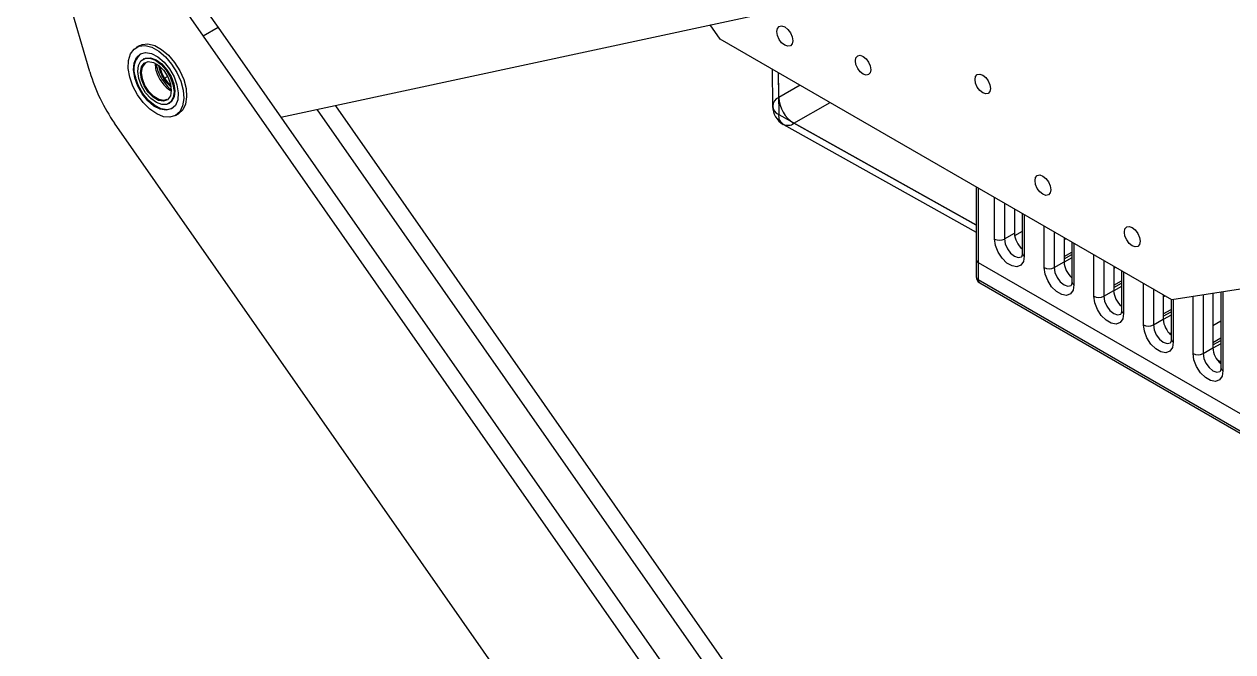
# Model space of a CAD drawing. Header units: millimetres. Extents: x 143 to 484, y 74 to 419.
# Drawn here: x 143.4 to 315.5, y 163.5 to 252.9 of the extents above; entities that cross this region are included whole.
import ezdxf

# ---------------------------------------------------------------- set-up
doc = ezdxf.new("R2010")
doc.units = ezdxf.units.MM

msp = doc.modelspace()

# ---------------------------------------------------------------- linework, layer by layer
at = {"color": 7, "linetype": 'Continuous', "lineweight": 25}
for p, q in [((150.86, 281.25), (170.97, 252.43)), ((148.74, 280.03), (168.85, 251.21)), ((152.71, 246.1), (143.35, 278.33)), ((258.86, 256.64), (179.93, 239.61)), ((170.97, 252.43), (168.85, 251.21)), ((170.97, 252.43), (249.45, 140.12)), ((242.5, 250.8), (241.09, 252.81)), ((159.75, 249.85), (159.32, 249.6)), ((168.85, 251.21), (247.33, 138.9)), ((306.86, 213.65), (242.5, 250.8)), ((160.4, 247.98), (160.3, 247.91)), ((249.89, 246.54), (249.96, 241.22)), ((163.33, 245.24), (163.76, 245.48)), ((250.76, 246.04), (250.84, 240.04)), ((250.84, 242.45), (250.79, 246.02)), ((253.91, 244.22), (250.84, 242.45)), ((163.95, 241.59), (164.05, 241.65)), ((187.69, 241.29), (255.82, 143.8)), ((252.99, 238.79), (258.15, 241.77)), ((164.92, 239.9), (165.35, 240.15)), ((185.11, 240.73), (253.7, 142.57)), ((250.84, 240.04), (278.98, 224.3)), ((222.75, 143.62), (156.24, 238.79)), ((251.5, 238.64), (278.98, 223.27)), ((278.98, 224.26), (252.99, 238.79)), ((278.98, 229.75), (278.98, 219.36)), ((279.27, 229.58), (279.27, 218.96)), ((281.59, 222.31), (281.59, 228.24)), ((283, 227.42), (283, 222.31)), ((284.42, 226.61), (284.42, 223.12)), ((285.54, 225.96), (285.54, 220.27)), ((285.83, 225.79), (285.83, 219.86)), ((288.66, 218.23), (288.66, 224.16)), ((283, 222.31), (284.42, 223.12)), ((285.54, 223.39), (284.45, 222.76)), ((290.08, 223.34), (290.08, 218.23)), ((291.49, 222.53), (291.49, 219.04)), ((291.49, 222.25), (291.73, 222.39)), ((291.49, 219.8), (292.61, 220.45)), ((292.61, 221.88), (292.61, 216.19)), ((292.9, 221.71), (292.9, 215.78)), ((278.98, 219.36), (278.98, 216.92)), ((279.27, 218.96), (330.91, 189.15)), ((279.27, 218.96), (330.91, 189.15)), ((279.27, 218.96), (279.27, 216.51)), ((290.08, 218.23), (291.49, 219.04)), ((291.49, 219.46), (292.61, 220.11)), ((292.61, 219.63), (291.49, 218.98)), ((295.73, 214.14), (295.73, 220.08)), ((297.15, 219.26), (297.15, 214.14)), ((298.56, 218.44), (298.56, 214.96)), ((298.56, 218.17), (298.8, 218.3)), ((299.68, 217.8), (299.68, 212.1)), ((299.97, 217.63), (299.97, 211.7)), ((279.27, 216.51), (330.91, 186.7)), ((279.48, 216.05), (331.11, 186.24)), ((298.56, 215.72), (299.68, 216.36)), ((298.56, 215.38), (299.68, 216.03)), ((299.68, 215.55), (298.56, 214.9)), ((302.8, 210.06), (302.8, 215.99)), ((326.3, 216.67), (306.86, 213.65)), ((297.15, 214.14), (298.56, 214.96)), ((304.22, 215.18), (304.22, 210.06)), ((305.63, 214.36), (305.63, 210.88)), ((305.63, 214.08), (305.87, 214.22)), ((306.75, 213.71), (306.75, 208.02)), ((307.05, 213.68), (307.05, 207.61)), ((309.87, 205.98), (309.87, 214.12)), ((311.29, 214.34), (311.29, 205.98)), ((312.7, 214.56), (312.7, 206.8)), ((313.82, 214.73), (313.82, 203.94)), ((314.12, 214.78), (314.12, 203.53)), ((299.66, 212.73), (299.68, 212.72)), ((305.63, 211.63), (306.75, 212.28)), ((305.63, 211.3), (306.75, 211.94)), ((304.22, 210.06), (305.63, 210.88)), ((306.75, 211.47), (305.63, 210.82)), ((312.7, 210), (313.82, 210.65)), ((306.43, 208.95), (306.75, 208.77)), ((306.75, 208.73), (306.5, 208.87)), ((311.29, 205.98), (312.7, 206.8)), ((312.7, 207.55), (313.82, 208.2)), ((312.7, 207.21), (313.82, 207.86)), ((313.82, 207.38), (312.7, 206.74)), ((313.31, 205.1), (313.82, 204.81)), ((313.82, 204.77), (313.36, 205.03))]:
    msp.add_line(p, q, dxfattribs=at)
at = {"color": 7, "linetype": 'Continuous', "lineweight": 25, "flags": 128}
for points in [[(250.56, 251.87), (250.65, 252.32), (250.9, 252.6), (251.26, 252.67), (251.7, 252.52), (252.13, 252.17), (252.5, 251.68), (252.74, 251.11), (252.83, 250.56), (252.74, 250.11), (252.5, 249.83), (252.13, 249.76), (251.7, 249.91), (251.26, 250.26), (250.9, 250.75), (250.65, 251.32), (250.56, 251.87)], [(158.39, 245.38), (158.18, 246.62), (158.21, 247.75), (158.5, 248.68), (159.01, 249.37), (159.71, 249.77), (160.57, 249.86), (161.52, 249.62), (162.52, 249.08), (163.48, 248.26), (164.36, 247.23), (165.11, 246.04), (165.66, 244.77), (165.99, 243.49), (166.08, 242.3), (165.92, 241.26), (165.52, 240.44), (164.91, 239.89), (164.12, 239.65), (163.21, 239.73), (162.23, 240.12), (161.24, 240.81), (160.31, 241.74), (159.49, 242.86), (158.84, 244.1), (158.39, 245.38)], [(159.75, 249.85), (160.14, 250.02), (160.99, 250.1), (161.95, 249.86), (162.94, 249.32), (163.91, 248.51), (164.79, 247.47), (165.53, 246.28), (166.08, 245.01), (166.42, 243.74), (166.5, 242.55), (166.34, 241.51), (165.94, 240.69), (165.35, 240.15)], [(159.12, 245.26), (158.94, 246.39), (159.02, 247.38), (159.35, 248.16), (159.91, 248.67), (160.64, 248.86), (161.5, 248.72), (162.4, 248.25), (163.28, 247.5), (164.07, 246.53), (164.7, 245.42), (165.12, 244.25), (165.3, 243.12), (165.22, 242.12), (164.89, 241.34), (164.33, 240.83), (163.6, 240.65), (162.75, 240.79), (161.84, 241.25), (160.96, 242), (160.17, 242.97), (159.54, 244.09), (159.12, 245.26)], [(159.69, 245.16), (159.54, 246.16), (159.65, 247.03), (159.99, 247.67), (160.55, 248.02), (161.26, 248.06), (162.05, 247.77), (162.85, 247.19), (163.58, 246.37), (164.17, 245.39), (164.55, 244.34), (164.7, 243.34), (164.6, 242.48), (164.25, 241.84), (163.69, 241.48), (162.98, 241.45), (162.19, 241.73), (161.39, 242.32), (160.66, 243.14), (160.07, 244.12), (159.69, 245.16)], [(160.4, 247.98), (160.66, 248.09), (161.37, 248.12), (162.16, 247.83), (162.96, 247.25), (163.69, 246.43), (164.28, 245.45), (164.66, 244.4), (164.81, 243.4), (164.7, 242.54), (164.35, 241.9), (164.05, 241.65)], [(261.77, 247.7), (261.85, 248.13), (262.09, 248.41), (262.44, 248.48), (262.86, 248.33), (263.28, 247.99), (263.64, 247.51), (263.88, 246.96), (263.96, 246.43), (263.88, 246), (263.64, 245.72), (263.28, 245.65), (262.86, 245.8), (262.44, 246.14), (262.09, 246.62), (261.85, 247.17), (261.77, 247.7)], [(160.06, 245.1), (159.93, 246.04), (160.07, 246.82), (160.46, 247.36), (161.04, 247.58), (161.76, 247.46), (162.52, 247.01), (163.23, 246.29), (163.81, 245.39), (164.19, 244.41), (164.31, 243.47), (164.18, 242.68), (163.79, 242.15), (163.2, 241.93), (162.48, 242.05), (161.72, 242.49), (161.01, 243.21), (160.43, 244.12), (160.06, 245.1)], [(160.19, 245.13), (160.07, 246.04), (160.21, 246.8), (160.58, 247.32), (160.69, 247.39)], [(162.17, 246.27), (162.05, 247.18), (162.06, 247.32)], [(164.42, 240.89), (163.71, 240.71), (162.85, 240.85), (161.95, 241.32), (161.07, 242.06), (160.28, 243.04), (159.65, 244.15), (159.23, 245.32)], [(163.69, 242.2), (163.24, 242.06), (162.54, 242.18), (161.81, 242.61), (161.12, 243.3), (160.56, 244.18), (160.19, 245.13)], [(163.01, 245.01), (163.75, 244.05), (164.31, 243.56)], [(278.81, 245.02), (278.89, 245.46), (279.13, 245.73), (279.49, 245.8), (279.91, 245.66), (280.33, 245.32), (280.68, 244.84), (280.92, 244.29), (281, 243.76), (280.92, 243.32), (280.68, 243.05), (280.33, 242.98), (279.91, 243.12), (279.49, 243.46), (279.13, 243.94), (278.89, 244.49), (278.81, 245.02)], [(287.35, 230.63), (287.43, 231.08), (287.68, 231.36), (288.05, 231.44), (288.48, 231.28), (288.91, 230.94), (289.28, 230.44), (289.53, 229.88), (289.61, 229.33), (289.53, 228.88), (289.28, 228.59), (288.91, 228.52), (288.48, 228.67), (288.05, 229.02), (287.68, 229.52), (287.43, 230.08), (287.35, 230.63)], [(300.08, 223.28), (300.16, 223.73), (300.41, 224.02), (300.78, 224.09), (301.21, 223.94), (301.64, 223.59), (302.01, 223.09), (302.25, 222.53), (302.34, 221.98), (302.25, 221.53), (302.01, 221.25), (301.64, 221.17), (301.21, 221.32), (300.78, 221.67), (300.41, 222.17), (300.16, 222.73), (300.08, 223.28)], [(285.83, 219.86), (285.7, 219.1), (285.34, 218.57), (284.77, 218.35), (284.08, 218.46), (283.34, 218.88), (282.65, 219.57), (282.09, 220.45), (281.72, 221.4), (281.59, 222.31)], [(283, 222.31), (283.11, 221.62), (283.42, 220.91), (283.88, 220.3), (284.42, 219.86), (284.96, 219.67), (285.42, 219.76)], [(292.9, 215.78), (292.78, 215.01), (292.41, 214.49), (291.84, 214.27), (291.15, 214.38), (290.41, 214.8), (289.72, 215.49), (289.16, 216.37), (288.79, 217.31), (288.66, 218.23)], [(290.08, 218.23), (290.18, 217.54), (290.49, 216.83), (290.95, 216.21), (291.49, 215.78), (292.03, 215.59), (292.49, 215.68)], [(299.97, 211.7), (299.85, 210.93), (299.48, 210.41), (298.91, 210.19), (298.22, 210.29), (297.49, 210.72), (296.79, 211.41), (296.23, 212.28), (295.86, 213.23), (295.73, 214.14)], [(297.15, 214.14), (297.25, 213.46), (297.56, 212.75), (298.02, 212.13), (298.56, 211.69), (299.1, 211.51), (299.56, 211.59)], [(307.05, 207.61), (306.92, 206.85), (306.55, 206.32), (305.99, 206.1), (305.29, 206.21), (304.56, 206.64), (303.86, 207.33), (303.3, 208.2), (302.93, 209.15), (302.8, 210.06)], [(304.22, 210.06), (304.33, 209.38), (304.63, 208.67), (305.09, 208.05), (305.63, 207.61), (306.17, 207.42), (306.63, 207.51)], [(314.12, 203.53), (313.99, 202.77), (313.62, 202.24), (313.06, 202.02), (312.36, 202.13), (311.63, 202.56), (310.93, 203.25), (310.37, 204.12), (310, 205.07), (309.87, 205.98)], [(311.29, 205.98), (311.4, 205.29), (311.7, 204.59), (312.16, 203.97), (312.7, 203.53), (313.24, 203.34), (313.7, 203.43)]]:
    msp.add_lwpolyline(points, dxfattribs=at)
at = {"color": 7, "linetype": 'Continuous', "lineweight": 25}
for centre, radius, start, end in [((161.96, 246.5), 2.98, 133.129, 203.4281), ((166.6, 247.36), 4.56, 193.7215, 239.7982), ((167.45, 247.91), 5.31, 187.1905, 213.1932), ((167.33, 247.76), 4.88, 188.5601, 231.4345), ((167.31, 247.78), 4.72, 190.7405, 212.6441), ((176.86, 253.26), 25.19, 196.5077, 215.0642), ((167.27, 247.66), 4.62, 211.6104, 229.3482), ((252.96, 241.26), 3, 180.7708, 240.7858), ((251.28, 241.24), 1.28, 110.0055, 249.9821), ((255.44, 242.7), 4.61, 183.1188, 237.9172), ((252.16, 239.84), 1.34, 171.5462, 308.4553), ((282.3, 223.67), 1.54, 242.6097, 297.3903), ((287.55, 223.29), 3.14, 182.9538, 230.1281), ((279.48, 219.41), 0.503, 185.6948, 245.6253), ((279.48, 219.41), 0.503, 185.6948, 245.6253), ((286.04, 220.32), 0.503, 185.6948, 245.6253), ((294.62, 219.2), 3.14, 182.9538, 230.1281), ((289.37, 219.59), 1.54, 242.6097, 297.3903), ((279.98, 216.92), 1, 180, 240.0027), ((279.48, 216.97), 0.503, 185.6948, 245.6253), ((279.75, 216.45), 0.48, 172.7442, 235.9436), ((293.11, 216.24), 0.503, 185.6948, 245.6253), ((296.44, 215.51), 1.54, 242.6097, 297.3903), ((301.69, 215.12), 3.14, 182.9538, 230.1281), ((300.18, 212.15), 0.503, 185.6948, 245.6253), ((303.51, 211.43), 1.54, 242.6097, 297.3903), ((308.76, 211.04), 3.14, 182.9538, 230.1281), ((307.25, 208.07), 0.503, 185.6948, 245.6253), ((315.83, 206.96), 3.14, 182.9538, 230.1281), ((310.58, 207.34), 1.54, 242.6097, 297.3903), ((314.32, 203.99), 0.503, 185.6948, 245.6253)]:
    msp.add_arc(centre, radius, start, end, dxfattribs=at)
for points, knots in [([(285.54, 220.27), (285.54, 220.18), (285.53, 219.96), (285.43, 219.76), (285.44, 219.76), (285.41, 219.76), (285.41, 219.76)], [0, 0, 0, 0, 0.211074, 0.567009, 0.957471, 1, 1, 1, 1]), ([(292.61, 216.19), (292.61, 216.1), (292.6, 215.88), (292.5, 215.68), (292.51, 215.68), (292.49, 215.68), (292.48, 215.68)], [0, 0, 0, 0, 0.211074, 0.567009, 0.957471, 1, 1, 1, 1]), ([(299.68, 212.1), (299.68, 212.02), (299.67, 211.8), (299.57, 211.6), (299.58, 211.6), (299.56, 211.6), (299.55, 211.6)], [0, 0, 0, 0, 0.211074, 0.567009, 0.957471, 1, 1, 1, 1]), ([(306.75, 208.02), (306.75, 207.94), (306.74, 207.72), (306.64, 207.52), (306.65, 207.52), (306.63, 207.51), (306.63, 207.51)], [0, 0, 0, 0, 0.211074, 0.567009, 0.957471, 1, 1, 1, 1]), ([(313.82, 203.94), (313.82, 203.86), (313.81, 203.63), (313.72, 203.44), (313.72, 203.43), (313.7, 203.43), (313.7, 203.43)], [0, 0, 0, 0, 0.2110743, 0.5670094, 0.9574708, 1, 1, 1, 1])]:
    msp.add_open_spline(points, degree=3, knots=knots, dxfattribs=at)

doc.saveas('drawing.dxf')
